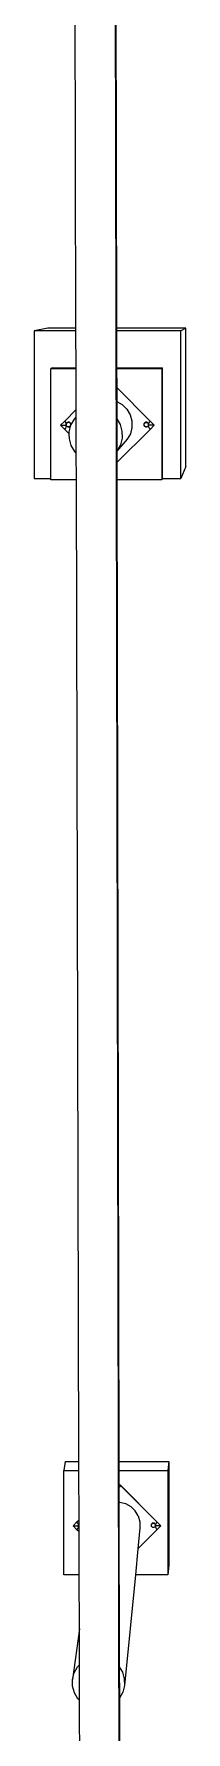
# Model space of a CAD drawing. Header units: inches. Extents: x -1152 to 1243, y -567 to 664.
# Drawn here: x -44.5 to -15, y -280.5 to 48.5 of the extents above; entities that cross this region are included whole.
import ezdxf

# ---------------------------------------------------------------- set-up
doc = ezdxf.new("R2010")
doc.units = ezdxf.units.IN
doc.header["$MEASUREMENT"] = 0

msp = doc.modelspace()

# ---------------------------------------------------------------- linework, layer by layer
for p, q in [((-27.40277, -566.54973), (-29.64883, 529.8555)), ((-36.34734, -8.49912), (-37.38775, 390.36562)), ((-28.83983, 177.52603), (-28.46001, -8.49912)), ((-41.78742, -8.49912), (-44.49288, -9.04938)), ((-36.34591, -9.04938), (-44.49288, -9.04938)), ((-44.49288, -9.04938), (-44.49288, -37.59988)), ((-36.34734, -8.49912), (-41.78742, -8.49912)), ((-36.34591, -9.04938), (-36.34734, -8.49912)), ((-36.32729, -16.18701), (-36.34591, -9.04938)), ((-14.97298, -8.49912), (-28.46001, -8.49912)), ((-28.46001, -8.49912), (-28.45889, -9.04938)), ((-15.94238, -9.04938), (-28.45889, -9.04938)), ((-28.45889, -9.04938), (-28.44432, -16.18701)), ((-14.97298, -8.49912), (-15.94238, -9.04938)), ((-15.94238, -37.59988), (-15.94238, -9.04938)), ((-14.97298, -35.31356), (-14.97298, -8.49912)), ((-40.92407, -16.18701), (-41.25797, -16.31908)), ((-41.25797, -16.31908), (-36.32694, -16.31908)), ((-41.25797, -37.59988), (-41.25797, -16.31908)), ((-40.92407, -16.18701), (-36.32729, -16.18701)), ((-36.32694, -16.31908), (-36.32729, -16.18701)), ((-36.30617, -24.28487), (-36.32694, -16.31908)), ((-28.44432, -16.18701), (-19.5112, -16.18701)), ((-28.44432, -16.18701), (-28.44405, -16.31908)), ((-28.44405, -16.31908), (-19.67039, -16.31908)), ((-28.44405, -16.31908), (-28.4365, -20.01689)), ((-19.5112, -16.18701), (-19.67039, -16.31908)), ((-19.67039, -16.31908), (-19.67039, -37.90666)), ((-19.5112, -37.59988), (-19.5112, -16.18701)), ((-28.4365, -20.01689), (-21.95312, -26.50027)), ((-28.4365, -20.01689), (-28.43649, -20.01957)), ((-28.43649, -20.01957), (-21.95433, -26.50173)), ((-28.43649, -20.01957), (-28.431, -22.70777)), ((-28.431, -22.70777), (-27.3595, -23.30877)), ((-28.431, -22.70777), (-28.42415, -26.06541)), ((-38.52303, -26.50173), (-36.30617, -24.28487)), ((-37.321, -27.28885), (-36.6607, -26.11162)), ((-36.6607, -26.11162), (-36.30236, -25.74426)), ((-36.30236, -25.74426), (-36.30617, -24.28487)), ((-36.28422, -32.69725), (-36.30236, -25.74426)), ((-28.42415, -26.06541), (-27.76791, -27.17012)), ((-28.42415, -26.06541), (-28.41134, -32.3375)), ((-27.3595, -23.30877), (-26.46106, -24.18515)), ((-26.46106, -24.18515), (-25.82006, -25.26421)), ((-25.82006, -25.26421), (-25.48018, -26.4724)), ((-39.32411, -27.30281), (-38.52303, -26.50173)), ((-38.52303, -28.10389), (-39.32411, -27.30281)), ((-39.32411, -27.30281), (-38.23722, -27.30281)), ((-38.34299, -26.73636), (-38.52303, -26.50173)), ((-38.52303, -28.10389), (-38.34299, -27.86926)), ((-37.64939, -28.97753), (-38.52303, -28.10389)), ((-38.22981, -27.0096), (-38.34299, -26.73636)), ((-38.34299, -27.86926), (-38.22981, -27.59603)), ((-38.24461, -27.05222), (-38.25993, -27.16859)), ((-38.25993, -27.16859), (-38.24461, -27.28497)), ((-38.24895, -27.17168), (-38.23415, -27.05926)), ((-38.23415, -27.2841), (-38.24895, -27.17168)), ((-38.19969, -26.94378), (-38.24461, -27.05222)), ((-38.24461, -27.28497), (-38.23722, -27.30281)), ((-38.23722, -27.30281), (-38.2264, -27.30281)), ((-38.23722, -27.30281), (-38.19969, -27.39341)), ((-38.23415, -27.05926), (-38.2259, -27.03933)), ((-38.1997, -27.36729), (-38.23415, -27.2841)), ((-38.2259, -27.03933), (-38.22981, -27.0096)), ((-38.22981, -27.59603), (-38.1997, -27.36729)), ((-38.2259, -27.03933), (-38.19076, -26.9545)), ((-38.19076, -27.38886), (-38.1997, -27.36729)), ((-38.12824, -26.85066), (-38.19969, -26.94378)), ((-38.19969, -27.39341), (-38.13764, -27.47427)), ((-38.19076, -26.9545), (-38.12173, -26.86454)), ((-38.18567, -27.39549), (-38.19076, -27.38886)), ((-38.18567, -27.39549), (-38.18489, -27.39737)), ((-38.18489, -27.39737), (-38.12173, -27.47882)), ((-38.13764, -27.47427), (-38.13294, -27.4804)), ((-38.13294, -27.4804), (-38.12824, -27.48653)), ((-38.12824, -27.48653), (-38.03512, -27.55798)), ((-38.12173, -26.86454), (-38.11712, -26.861)), ((-38.03178, -27.54784), (-38.12173, -27.47882)), ((-38.12173, -27.47882), (-38.11344, -27.49049)), ((-38.11712, -26.861), (-38.03178, -26.79551)), ((-38.11344, -26.85462), (-38.11712, -26.861)), ((-38.02032, -26.78317), (-38.11344, -26.85462)), ((-38.11344, -27.49049), (-38.02032, -27.56195)), ((-38.03512, -27.55798), (-37.92667, -27.6029)), ((-38.03178, -26.79551), (-37.92702, -26.75212)), ((-38.03178, -26.79551), (-38.02746, -26.79247)), ((-37.92702, -27.59124), (-38.03178, -27.54784)), ((-38.02746, -26.79247), (-37.92271, -26.74908)), ((-37.91188, -26.73825), (-38.02032, -26.78317)), ((-37.91188, -27.60687), (-38.02032, -27.56195)), ((-37.92702, -26.75212), (-37.8146, -26.73732)), ((-37.8146, -27.60604), (-37.92702, -27.59124)), ((-37.92667, -27.6029), (-37.91901, -27.60391)), ((-37.92271, -26.74908), (-37.8103, -26.73429)), ((-37.91901, -27.60391), (-37.8103, -27.61822)), ((-37.7955, -26.72293), (-37.91188, -26.73825)), ((-37.91188, -27.60687), (-37.7955, -27.62219)), ((-37.8146, -26.73732), (-37.70218, -26.75212)), ((-37.70218, -27.59124), (-37.8146, -27.60604)), ((-37.8103, -26.73429), (-37.69789, -26.74908)), ((-37.8103, -27.61822), (-37.69393, -27.6029)), ((-37.8103, -27.61822), (-37.8103, -27.60596)), ((-37.67913, -26.73825), (-37.7955, -26.72293)), ((-37.7955, -27.62219), (-37.67913, -27.60687)), ((-37.70218, -26.75212), (-37.59742, -26.79551)), ((-37.59742, -27.54784), (-37.70218, -27.59124)), ((-37.69789, -26.74908), (-37.59315, -26.79247)), ((-37.69393, -27.6029), (-37.58549, -27.55798)), ((-37.57069, -26.78317), (-37.67913, -26.73825)), ((-37.67913, -27.60687), (-37.57069, -27.56195)), ((-37.65412, -28.59687), (-37.321, -27.28885)), ((-37.64939, -28.97753), (-37.65412, -28.59687)), ((-37.63735, -29.94654), (-37.64939, -28.97753)), ((-37.59742, -26.79551), (-37.50746, -26.86454)), ((-37.59632, -27.54715), (-37.59742, -27.54784)), ((-37.59632, -27.54715), (-37.50746, -27.47882)), ((-37.59315, -26.79247), (-37.5032, -26.86149)), ((-37.58549, -27.55798), (-37.49237, -27.48653)), ((-37.47757, -26.85462), (-37.57069, -26.78317)), ((-37.57069, -27.56195), (-37.47757, -27.49049)), ((-37.50746, -26.86454), (-37.43843, -26.9545)), ((-37.43843, -27.38886), (-37.50746, -27.47882)), ((-37.5032, -27.4757), (-37.50746, -27.47882)), ((-37.5032, -26.86149), (-37.43418, -26.95144)), ((-37.43175, -27.38257), (-37.5032, -27.4757)), ((-37.42091, -26.94378), (-37.49237, -26.85066)), ((-37.49237, -27.48653), (-37.42091, -27.39341)), ((-37.43843, -26.9545), (-37.39504, -27.05926)), ((-37.39504, -27.2841), (-37.43843, -27.38886)), ((-37.43418, -26.95144), (-37.39079, -27.05619)), ((-37.43175, -27.38257), (-37.39258, -27.28801)), ((-37.37599, -27.05222), (-37.42091, -26.94378)), ((-37.42091, -27.39341), (-37.37726, -27.28801)), ((-37.39504, -27.05926), (-37.38024, -27.17168)), ((-37.38024, -27.17168), (-37.39504, -27.2841)), ((-37.39258, -27.28801), (-37.39079, -27.281)), ((-37.39079, -27.05619), (-37.37599, -27.16859)), ((-37.37599, -27.16859), (-37.39079, -27.281)), ((-37.37726, -27.28801), (-37.37599, -27.28497)), ((-37.36067, -27.16859), (-37.37599, -27.05222)), ((-37.37599, -27.28497), (-37.36067, -27.16859)), ((-21.95433, -28.10389), (-28.40681, -34.55638)), ((-27.76791, -27.17012), (-27.40238, -28.46946)), ((-27.40238, -28.46946), (-27.38561, -29.81913)), ((-25.77433, -28.94365), (-26.38832, -30.03831)), ((-25.46458, -27.72739), (-25.77433, -28.94365)), ((-25.48018, -26.4724), (-25.46458, -27.72739)), ((-23.12065, -27.06702), (-23.13597, -27.18339)), ((-23.13597, -27.18339), (-23.12065, -27.29976)), ((-23.12328, -27.18648), (-23.10848, -27.07406)), ((-23.10848, -27.2989), (-23.12328, -27.18648)), ((-23.07573, -26.95858), (-23.12065, -27.06702)), ((-23.12065, -27.29976), (-23.07573, -27.40821)), ((-23.10848, -27.07406), (-23.06508, -26.9693)), ((-23.06508, -27.40366), (-23.10848, -27.2989)), ((-23.00428, -26.86546), (-23.07573, -26.95858)), ((-23.07573, -27.40821), (-23.01368, -27.48907)), ((-23.06508, -26.9693), (-22.9954, -26.87884)), ((-23.00568, -27.48107), (-23.06508, -27.40366)), ((-22.92199, -26.78317), (-23.01511, -26.85462)), ((-23.01511, -26.85462), (-22.99344, -26.87629)), ((-23.01368, -27.48907), (-23.01511, -27.49049)), ((-23.01511, -27.49049), (-23.00898, -27.4952)), ((-23.00568, -27.48107), (-23.01368, -27.48907)), ((-23.01368, -27.48907), (-23.00898, -27.4952)), ((-23.00898, -27.4952), (-22.92199, -27.56195)), ((-23.00898, -27.4952), (-23.00428, -27.50133)), ((-22.99606, -27.49362), (-23.00568, -27.48107)), ((-23.00428, -27.50133), (-22.91116, -27.57278)), ((-22.9061, -27.56264), (-22.99606, -27.49362)), ((-22.9954, -26.87884), (-22.99344, -26.87629)), ((-22.99344, -26.87629), (-22.9061, -26.81031)), ((-22.81355, -26.73825), (-22.92199, -26.78317)), ((-22.92199, -27.56195), (-22.81355, -27.60687)), ((-22.91116, -27.57278), (-22.80271, -27.6177)), ((-22.9061, -26.81031), (-22.80134, -26.76692)), ((-22.9061, -26.81031), (-22.9035, -26.80727)), ((-22.80134, -27.60604), (-22.9061, -27.56264)), ((-22.9035, -26.80727), (-22.79875, -26.76388)), ((-22.69718, -26.72293), (-22.81355, -26.73825)), ((-22.81355, -27.60687), (-22.69718, -27.62219)), ((-22.80271, -27.6177), (-22.68634, -27.63302)), ((-22.80134, -26.76692), (-22.68892, -26.75212)), ((-22.68892, -27.62084), (-22.80134, -27.60604)), ((-22.79875, -26.76388), (-22.68634, -26.74908)), ((-22.5808, -26.73825), (-22.69718, -26.72293)), ((-22.69718, -27.62219), (-22.68892, -27.62084)), ((-22.68892, -26.75212), (-22.5765, -26.76692)), ((-22.68892, -27.62084), (-22.68634, -27.62076)), ((-22.68634, -26.74908), (-22.57393, -26.76388)), ((-22.68634, -27.62076), (-22.5808, -27.60687)), ((-22.68634, -27.63302), (-22.56997, -27.6177)), ((-22.68634, -27.63302), (-22.68634, -27.62076)), ((-22.47236, -26.78317), (-22.5808, -26.73825)), ((-22.5765, -27.60604), (-22.5808, -27.60687)), ((-22.5765, -26.76692), (-22.47174, -26.81031)), ((-22.47174, -27.56264), (-22.5765, -27.60604)), ((-22.57393, -26.76388), (-22.46919, -26.80727)), ((-22.56997, -27.6177), (-22.46153, -27.57278)), ((-22.37924, -26.85462), (-22.47236, -26.78317)), ((-22.47174, -26.81031), (-22.38178, -26.87934)), ((-22.38178, -27.49362), (-22.47174, -27.56264)), ((-22.46919, -26.80727), (-22.37924, -26.87629)), ((-22.46153, -27.57278), (-22.36841, -27.50133)), ((-22.38178, -26.87934), (-22.31275, -26.9693)), ((-22.37924, -27.49049), (-22.38178, -27.49362)), ((-22.30779, -26.94774), (-22.37924, -26.85462)), ((-22.37924, -26.87629), (-22.31022, -26.96624)), ((-22.37924, -27.49049), (-22.31275, -27.40366)), ((-22.29695, -26.95858), (-22.36841, -26.86546)), ((-22.36841, -27.50133), (-22.29695, -27.40821)), ((-22.31275, -26.9693), (-22.26936, -27.07406)), ((-22.26936, -27.2989), (-22.31275, -27.40366)), ((-22.31022, -27.40055), (-22.31275, -27.40366)), ((-22.31022, -26.96624), (-22.26683, -27.07098)), ((-22.30779, -27.39737), (-22.31022, -27.40055)), ((-22.26287, -27.05619), (-22.30779, -26.94774)), ((-22.28198, -27.33447), (-22.30779, -27.39737)), ((-22.25203, -27.06702), (-22.29695, -26.95858)), ((-22.29695, -27.40821), (-22.2533, -27.30281)), ((-22.26862, -27.30281), (-22.28198, -27.33447)), ((-22.28198, -27.33447), (-22.24755, -27.59603)), ((-22.26936, -27.07406), (-22.2627, -27.12468)), ((-22.25456, -27.18648), (-22.26936, -27.2989)), ((-22.26683, -27.2958), (-22.26862, -27.30281)), ((-22.2533, -27.30281), (-22.26862, -27.30281)), ((-22.26683, -27.07098), (-22.26123, -27.11354)), ((-22.25203, -27.18339), (-22.26683, -27.2958)), ((-22.26683, -27.2958), (-22.26287, -27.28893)), ((-22.25827, -27.09108), (-22.26287, -27.05619)), ((-22.26287, -27.28893), (-22.24755, -27.17256)), ((-22.26123, -27.11354), (-22.2627, -27.12468)), ((-22.2627, -27.12468), (-22.25456, -27.18648)), ((-22.25827, -27.09108), (-22.26123, -27.11354)), ((-22.26123, -27.11354), (-22.25203, -27.18339)), ((-22.24755, -27.0096), (-22.25827, -27.09108)), ((-22.24755, -27.17256), (-22.25827, -27.09108)), ((-22.2533, -27.30281), (-22.25203, -27.29976)), ((-21.15325, -27.30281), (-22.2533, -27.30281)), ((-22.23671, -27.18339), (-22.25203, -27.06702)), ((-22.25203, -27.29976), (-22.23671, -27.18339)), ((-22.13437, -26.73636), (-22.24755, -27.0096)), ((-22.24755, -27.59603), (-22.13437, -27.86926)), ((-21.95433, -26.50173), (-22.13437, -26.73636)), ((-22.13437, -27.86926), (-21.95433, -28.10389)), ((-21.95312, -26.50027), (-21.95433, -26.50173)), ((-21.95433, -26.50173), (-21.15325, -27.30281)), ((-21.15325, -27.30281), (-21.95433, -28.10389)), ((-21.95312, -26.50027), (-21.15208, -27.30131)), ((-21.15208, -27.30131), (-21.15325, -27.30281)), ((-37.27182, -31.24588), (-37.63735, -29.94654)), ((-36.58246, -32.40633), (-37.27182, -31.24588)), ((-36.28422, -32.69725), (-36.58246, -32.40633)), ((-36.27064, -37.90666), (-36.28422, -32.69725)), ((-28.37903, -32.30438), (-28.41134, -32.3375)), ((-28.41134, -32.3375), (-28.40681, -34.55638)), ((-26.38832, -30.03831), (-28.37903, -32.30438)), ((-27.71873, -31.12715), (-28.37903, -32.30438)), ((-27.38561, -29.81913), (-27.71873, -31.12715)), ((-28.40681, -34.55638), (-28.39997, -37.90666)), ((-14.97298, -35.31356), (-15.94238, -37.59988)), ((-44.49288, -37.59988), (-41.25797, -37.59988)), ((-41.25797, -37.90666), (-41.25797, -37.59988)), ((-36.27064, -37.90666), (-41.25797, -37.90666)), ((-35.77468, -228.04232), (-36.27064, -37.90666)), ((-19.67039, -37.90666), (-28.39997, -37.90666)), ((-28.39997, -37.90666), (-28.01176, -228.04232)), ((-19.5112, -37.59988), (-19.67039, -37.90666)), ((-19.5112, -37.59988), (-15.94238, -37.59988)), ((-38.43561, -228.04232), (-38.72999, -229.78891)), ((-38.72999, -229.78891), (-35.77013, -229.78891)), ((-38.72999, -250.05376), (-38.72999, -229.78891)), ((-38.43561, -228.04232), (-35.77468, -228.04232)), ((-35.77013, -229.78891), (-35.77468, -228.04232)), ((-35.74515, -239.36433), (-35.77013, -229.78891)), ((-28.01176, -228.04232), (-18.32478, -228.04232)), ((-28.01176, -228.04232), (-28.0082, -229.78891)), ((-28.0082, -229.78891), (-18.46513, -229.78891)), ((-28.0082, -229.78891), (-28.00291, -232.37744)), ((-18.32478, -228.04232), (-18.46513, -229.78891)), ((-18.46513, -229.78891), (-18.46513, -250.05376)), ((-18.32478, -228.04232), (-18.32478, -248.15314)), ((-28.00291, -232.37744), (-27.62873, -232.75162)), ((-28.00291, -232.37744), (-28.00288, -232.39092)), ((-28.00288, -232.39092), (-27.63015, -232.76365)), ((-28.00288, -232.39092), (-28.00165, -232.99529)), ((-28.00165, -232.99529), (-27.85038, -232.93263)), ((-28.00165, -232.99529), (-27.99567, -235.92534)), ((-27.85038, -232.93263), (-27.63015, -232.76365)), ((-27.62873, -232.75162), (-27.63015, -232.76365)), ((-27.63015, -232.76365), (-20.60635, -239.78745)), ((-27.62873, -232.75162), (-20.60529, -239.77506)), ((-27.99567, -235.92534), (-27.84868, -235.92351)), ((-27.99567, -235.92534), (-27.93054, -267.82453)), ((-27.84868, -235.92351), (-26.7071, -236.21424)), ((-26.7071, -236.21424), (-25.67965, -236.79053)), ((-25.67965, -236.79053), (-24.83638, -237.61311)), ((-36.90774, -240.52692), (-36.15588, -239.77506)), ((-36.90248, -240.53218), (-36.15775, -239.78745)), ((-36.15588, -239.77506), (-36.15775, -239.78745)), ((-36.15775, -239.78745), (-36.15131, -239.78101)), ((-35.98876, -240.00767), (-36.15775, -239.78745)), ((-36.15588, -239.77506), (-35.74515, -239.36433)), ((-36.15131, -239.78101), (-36.15588, -239.77506)), ((-36.15131, -239.78101), (-35.74512, -239.37482)), ((-35.88254, -240.26413), (-35.98876, -240.00767)), ((-35.7872, -240.11495), (-35.85427, -240.20236)), ((-35.84563, -240.23515), (-35.78084, -240.15072)), ((-35.84037, -240.20608), (-35.77703, -240.12512)), ((-35.78084, -240.15072), (-35.7642, -240.13795)), ((-35.77703, -240.12512), (-35.74323, -240.09919)), ((-35.77331, -240.11867), (-35.77703, -240.12512)), ((-35.77703, -240.12512), (-35.7642, -240.13795)), ((-35.74324, -240.0956), (-35.77331, -240.11867)), ((-35.7642, -240.13795), (-35.74317, -240.12181)), ((-35.74512, -239.37482), (-35.74515, -239.36433)), ((-35.74324, -240.0956), (-35.74512, -239.37482)), ((-35.74323, -240.09919), (-35.74324, -240.0956)), ((-35.74317, -240.12181), (-35.74323, -240.09919)), ((-35.74151, -240.75745), (-35.74317, -240.12181)), ((-24.23473, -238.62591), (-24.83638, -237.61311)), ((-24.23473, -238.62591), (-23.91572, -239.75992)), ((-23.91572, -239.75992), (-23.90108, -240.93785)), ((-21.59184, -240.12884), (-21.6589, -240.21625)), ((-21.64645, -240.22344), (-21.58167, -240.13901)), ((-21.5146, -240.05161), (-21.602, -240.11867)), ((-21.602, -240.11867), (-21.58167, -240.13901)), ((-21.58397, -240.16461), (-21.56818, -240.1525)), ((-21.58167, -240.13901), (-21.49724, -240.07423)), ((-21.58167, -240.13901), (-21.56818, -240.1525)), ((-21.56818, -240.1525), (-21.49953, -240.09982)), ((-21.41282, -240.00945), (-21.5146, -240.05161)), ((-21.49953, -240.09982), (-21.40121, -240.05909)), ((-21.49724, -240.07423), (-21.39893, -240.03351)), ((-21.30359, -239.99507), (-21.41282, -240.00945)), ((-21.40121, -240.05909), (-21.29569, -240.0452)), ((-21.39893, -240.03351), (-21.29342, -240.01962)), ((-21.19436, -240.00945), (-21.30359, -239.99507)), ((-21.29569, -240.0452), (-21.19017, -240.05909)), ((-21.29342, -240.01962), (-21.18792, -240.03351)), ((-21.09258, -240.05161), (-21.19436, -240.00945)), ((-21.19017, -240.05909), (-21.09185, -240.09982)), ((-21.18792, -240.03351), (-21.0896, -240.07423)), ((-21.00517, -240.11867), (-21.09258, -240.05161)), ((-21.09185, -240.09982), (-21.00741, -240.16461)), ((-21.0896, -240.07423), (-21.00517, -240.13901)), ((-20.93811, -240.20608), (-21.00517, -240.11867)), ((-21.00517, -240.13901), (-20.94039, -240.22344)), ((-20.92794, -240.21625), (-20.99501, -240.12884)), ((-20.77534, -240.00767), (-20.88157, -240.26413)), ((-20.60635, -239.78745), (-20.77534, -240.00767)), ((-20.60529, -239.77506), (-20.60635, -239.78745)), ((-20.60635, -239.78745), (-19.85446, -240.53935)), ((-20.60529, -239.77506), (-19.85343, -240.52692)), ((-36.90774, -240.52692), (-36.90964, -240.53935)), ((-36.90964, -240.53935), (-36.90248, -240.53218)), ((-36.15775, -241.29124), (-36.90964, -240.53935)), ((-36.90964, -240.53935), (-35.88949, -240.53935)), ((-36.90248, -240.53218), (-36.90774, -240.52692)), ((-36.15775, -241.29124), (-35.98876, -241.07102)), ((-35.73903, -241.70996), (-36.15775, -241.29124)), ((-35.98876, -241.07102), (-35.88254, -240.81456)), ((-35.89643, -240.30414), (-35.91081, -240.41337)), ((-35.91081, -240.41337), (-35.89643, -240.52259)), ((-35.90025, -240.439), (-35.88636, -240.33348)), ((-35.88636, -240.54451), (-35.90025, -240.439)), ((-35.85427, -240.20236), (-35.89643, -240.30414)), ((-35.89643, -240.52259), (-35.88949, -240.53935)), ((-35.88949, -240.53935), (-35.88704, -240.53935)), ((-35.88949, -240.53935), (-35.85427, -240.62438)), ((-35.8857, -240.33188), (-35.88636, -240.33348)), ((-35.85648, -240.61665), (-35.88636, -240.54451)), ((-35.88254, -240.30786), (-35.8857, -240.33188)), ((-35.8857, -240.33188), (-35.87653, -240.30975)), ((-35.87817, -240.29732), (-35.88254, -240.26413)), ((-35.87817, -240.29732), (-35.88254, -240.30786)), ((-35.88254, -240.81456), (-35.85648, -240.61665)), ((-35.84037, -240.20608), (-35.87817, -240.29732)), ((-35.87653, -240.30975), (-35.87817, -240.29732)), ((-35.87653, -240.30975), (-35.84563, -240.23515)), ((-35.84563, -240.64284), (-35.85648, -240.61665)), ((-35.85427, -240.62438), (-35.85212, -240.62717)), ((-35.78084, -240.72727), (-35.84563, -240.64284)), ((-35.74151, -240.75745), (-35.78084, -240.72727)), ((-35.73903, -241.70996), (-35.74151, -240.75745)), ((-35.71727, -250.05376), (-35.73903, -241.70996)), ((-23.90108, -240.93785), (-24.30282, -244.98771)), ((-20.60635, -241.29124), (-24.30282, -244.98771)), ((-21.70106, -240.31803), (-21.71544, -240.42726)), ((-21.71544, -240.42726), (-21.70106, -240.53648)), ((-21.70053, -240.43129), (-21.70338, -240.45289)), ((-21.68948, -240.55841), (-21.70338, -240.45289)), ((-21.6589, -240.21625), (-21.70106, -240.31803)), ((-21.70106, -240.42726), (-21.68717, -240.32175)), ((-21.70053, -240.43129), (-21.70106, -240.42726)), ((-21.70106, -240.53648), (-21.6589, -240.63827)), ((-21.70053, -240.43129), (-21.68948, -240.34737)), ((-21.68948, -240.34737), (-21.64876, -240.24905)), ((-21.64876, -240.65673), (-21.68948, -240.55841)), ((-21.68717, -240.32175), (-21.64645, -240.22344)), ((-21.6589, -240.63827), (-21.65347, -240.64534)), ((-21.64876, -240.24905), (-21.58397, -240.16461)), ((-21.58397, -240.74117), (-21.64876, -240.65673)), ((-21.49953, -240.80595), (-21.58397, -240.74117)), ((-21.40121, -240.84668), (-21.49953, -240.80595)), ((-21.29569, -240.86057), (-21.40121, -240.84668)), ((-21.19017, -240.84668), (-21.29569, -240.86057)), ((-21.09185, -240.80595), (-21.19017, -240.84668)), ((-21.00741, -240.74117), (-21.09185, -240.80595)), ((-21.00741, -240.16461), (-20.94262, -240.24905)), ((-20.94262, -240.65673), (-21.00741, -240.74117)), ((-20.99627, -240.72664), (-20.99501, -240.72567)), ((-20.99501, -240.72567), (-20.92794, -240.63827)), ((-20.94262, -240.24905), (-20.9019, -240.34737)), ((-20.91206, -240.58294), (-20.94262, -240.65673)), ((-20.94039, -240.22344), (-20.89967, -240.32175)), ((-20.89595, -240.30786), (-20.93811, -240.20608)), ((-20.88578, -240.31803), (-20.92794, -240.21625)), ((-20.92794, -240.63827), (-20.88696, -240.53935)), ((-20.9019, -240.55841), (-20.91206, -240.58294)), ((-20.91206, -240.58294), (-20.88157, -240.81456)), ((-20.9019, -240.34737), (-20.89721, -240.38296)), ((-20.89818, -240.53019), (-20.9019, -240.55841)), ((-20.89967, -240.32175), (-20.89441, -240.36169)), ((-20.88696, -240.53935), (-20.89939, -240.53935)), ((-20.88801, -240.45289), (-20.89818, -240.53019)), ((-20.89818, -240.53019), (-20.89595, -240.52632)), ((-20.89441, -240.36169), (-20.89721, -240.38296)), ((-20.89721, -240.38296), (-20.88858, -240.44853)), ((-20.89164, -240.34061), (-20.89595, -240.30786)), ((-20.89595, -240.52632), (-20.88157, -240.41709)), ((-20.89164, -240.34061), (-20.89441, -240.36169)), ((-20.89441, -240.36169), (-20.88578, -240.42726)), ((-20.88157, -240.26413), (-20.89164, -240.34061)), ((-20.88157, -240.41709), (-20.89164, -240.34061)), ((-20.88578, -240.42726), (-20.88858, -240.44853)), ((-20.88858, -240.44853), (-20.88801, -240.45289)), ((-20.88696, -240.53935), (-20.88578, -240.53648)), ((-19.85446, -240.53935), (-20.88696, -240.53935)), ((-20.8714, -240.42726), (-20.88578, -240.31803)), ((-20.88578, -240.53648), (-20.8714, -240.42726)), ((-20.88157, -240.81456), (-20.77534, -241.07102)), ((-20.77534, -241.07102), (-20.60635, -241.29124)), ((-19.85446, -240.53935), (-20.60635, -241.29124)), ((-19.85343, -240.52692), (-19.85446, -240.53935)), ((-24.30282, -244.98771), (-24.80538, -250.05376)), ((-18.32478, -248.15314), (-18.46513, -250.05376)), ((-35.71727, -250.05376), (-38.72999, -250.05376)), ((-35.69, -260.50556), (-35.71727, -250.05376)), ((-24.80538, -250.05376), (-26.93082, -271.47958)), ((-18.46513, -250.05376), (-24.80538, -250.05376)), ((-35.69, -260.50556), (-37.0288, -270.27763)), ((-35.6719, -267.44411), (-35.69, -260.50556)), ((-37.0288, -270.27763), (-36.70122, -268.99133)), ((-36.70122, -268.99133), (-36.05188, -267.83365)), ((-36.05188, -267.83365), (-35.6719, -267.44411)), ((-35.65392, -274.33696), (-35.6719, -267.44411)), ((-27.93054, -267.82453), (-27.30677, -268.87457)), ((-27.93054, -267.82453), (-27.91806, -273.93414)), ((-27.30677, -268.87457), (-26.94732, -270.15233)), ((-37.01231, -271.60488), (-37.0288, -270.27763)), ((-36.65286, -272.88264), (-37.01231, -271.60488)), ((-35.97494, -274.02383), (-36.65286, -272.88264)), ((-27.25841, -272.76588), (-27.90775, -273.92356)), ((-26.93082, -271.47958), (-27.25841, -272.76588)), ((-26.94732, -270.15233), (-26.93082, -271.47958)), ((-35.65392, -274.33696), (-35.97494, -274.02383)), ((-35.23699, -434.17829), (-35.65392, -274.33696)), ((-27.90775, -273.92356), (-27.91806, -273.93414)), ((-27.91806, -273.93414), (-27.59088, -434.17829))]:
    msp.add_line(p, q)

doc.saveas('drawing.dxf')
